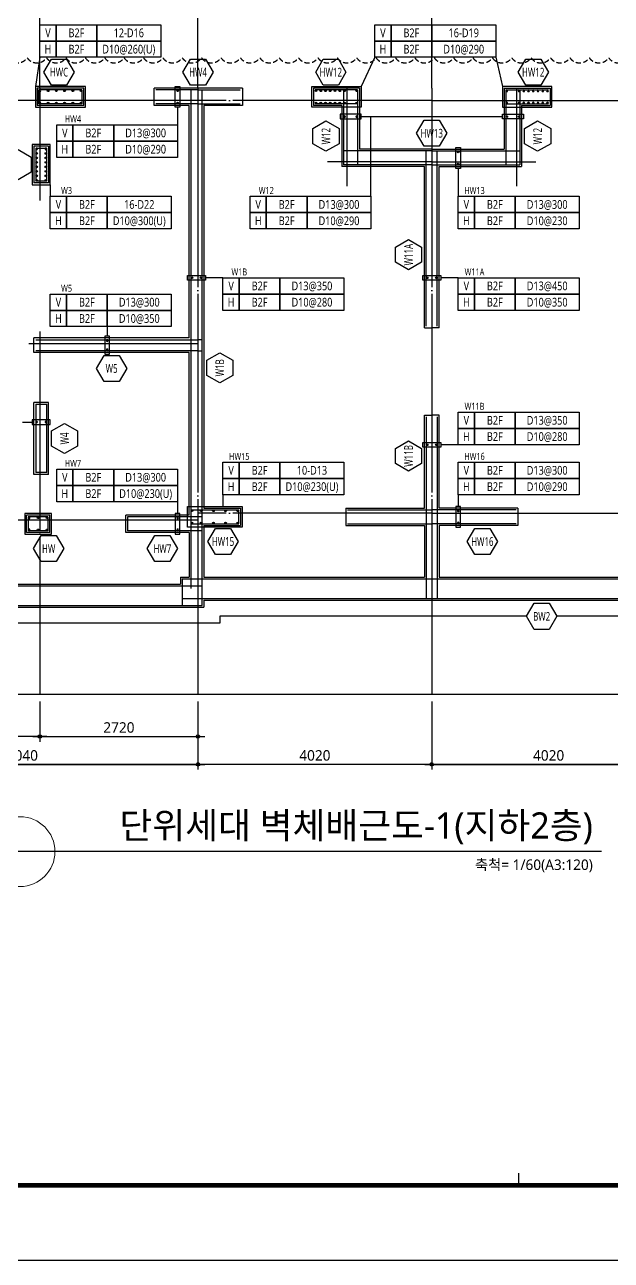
# Model space of a CAD drawing. Header units: millimetres. Extents: x 317501 to 2277231, y -321722 to 1186893.
# Drawn here: x 332461 to 342548, y -243884 to -222644 of the extents above; entities that cross this region are included whole.
import ezdxf
from ezdxf.enums import TextEntityAlignment as Align
from ezdxf.xclip import XClip

# ---------------------------------------------------------------- set-up
doc = ezdxf.new("R2010")
doc.units = ezdxf.units.MM
doc.header["$LTSCALE"] = 57
doc.header["$XCLIPFRAME"] = 0
for name, pattern in [('CEN', [62, 60, -1, 0, -1]), ('XS-벽체$0$CEN', [62, 60, -1, 0, -1]), ('XS-벽체$0$HID', [2.3, 1.5, -0.8])]:
    doc.linetypes.add(name, pattern=pattern)
doc.layers.get('Defpoints').update_dxf_attribs({"color": 145})
for name, color, linetype in [('BAR', 2, 'Continuous'), ('BARR', 1, 'Continuous'), ('BOX', 7, 'Continuous'), ('CEN', 1, 'CEN'), ('DIM', 7, 'Continuous'), ('FORM_고양장항A-1BL-S-성능$0$FORM', 7, 'Continuous'), ('LEADER', 7, 'Continuous'), ('M', 7, 'Continuous'), ('NAME-W', 4, 'Continuous'), ('TEXT-배근', 3, 'Continuous'), ('XS-벽체$0$BAR', 3, 'Continuous'), ('XS-벽체$0$CEN', 1, 'XS-벽체$0$CEN'), ('XS-벽체$0$WALL', 4, 'Continuous')]:
    doc.layers.add(name, color=color, linetype=linetype)
for name, color, linetype, plot in [('DEFPOINT', 144, 'Continuous', False), ('FORM_고양장항A-1BL-S-성능$0$DEFPOINT', 144, 'Continuous', False), ('XS-벽체$0$1215', 181, 'XS-벽체$0$HID', False)]:
    doc.layers.add(name, color=color, linetype=linetype, plot=plot)
doc.layers.add('TEXT', color=3, linetype='Continuous', lineweight=9)
doc.styles.add('맑은고딕', font='malgun.ttf')
doc.dimstyles.new('DIM_60', dxfattribs={"dimscale": 60, "dimtxt": 3, "dimasz": 1, "dimexe": 1.5, "dimexo": 2, "dimgap": 1, "dimtad": 1, "dimdec": 0, "dimzin": 0, "dimdsep": 46, "dimtxsty": '맑은고딕', "dimblk1": 'DIMDOT', "dimblk2": 'DIMDOT', "dimsah": 1, "dimcen": 0.09, "dimdle": 2, "dimclrd": 7, "dimclre": 7, "dimclrt": 3, "dimadec": 0, "dimazin": 0, "dimtfac": 1, "dimtdec": 0, "dimtix": 1, "dimtmove": 2, "dimatfit": 3, "dimldrblk": 'DIMDOT', "dimfxl": 0, "dimtolj": 1, "dimtzin": 0, "dimarcsym": 0})

# ---------------------------------------------------------------- blocks, each defined once
blk = doc.blocks.new('XS-벽체', base_point=(1093553, 0))
at = {"layer": 'XS-벽체$0$1215'}
blk.add_lwpolyline([(41067, 450863, -0.520567), (40734, 450863, -0.520567), (40400, 450863, -0.520567), (40067, 450863, -0.520567), (39734, 450863, -0.520567), (39400, 450863, -0.520567), (39067, 450863, -0.520567), (38734, 450863, -0.520567), (38400, 450863, -0.520567), (38067, 450863, -0.520567), (37734, 450863, -0.520567), (37400, 450863, -0.520567), (37067, 450863, -0.520567), (36734, 450863, -0.520567), (36400, 450863, -0.520567), (36067, 450863, -0.520567), (35734, 450863, -0.520567), (35400, 450863, -0.520567), (35067, 450863, -0.520567), (34734, 450863, -0.520567), (34400, 450863, -0.520567), (34067, 450863, -0.520567), (33734, 450863, -0.520567), (33400, 450863, -0.520567), (33067, 450863, -0.520567), (32734, 450863, -0.520567), (32400, 450863, -0.520567), (32067, 450863, -0.520567), (31734, 450863, -0.520567), (31400, 450863, -0.520567), (31067, 450863, -0.520567), (30734, 450863, -0.520567), (30400, 450863, -0.520567)], format="xyb", dxfattribs=at)
at = {"layer": 'XS-벽체$0$BAR'}
for p, q in [((31676, 450313), (30936, 450313)), ((33671, 450313), (32946, 450313)), ((33551, 441738), (33551, 450313)), ((33671, 450313), (34396, 450313)), ((33741, 441448), (33741, 450313)), ((36416, 450313), (35686, 450313)), ((36176, 450313), (36176, 449023)), ((36416, 450313), (36416, 449023)), ((38966, 450313), (39696, 450313)), ((38966, 450313), (38966, 449023)), ((39206, 450313), (39206, 449023)), ((31676, 450073), (30936, 450073)), ((33671, 450073), (32946, 450073)), ((33671, 450073), (34396, 450073)), ((36416, 450073), (35686, 450073)), ((38966, 450073), (39696, 450073)), ((30881, 449313), (30881, 448743)), ((31071, 448743), (31071, 449313)), ((37691, 449263), (36176, 449263)), ((37596, 446253), (37596, 449263)), ((37691, 449263), (39206, 449263)), ((37786, 446253), (37786, 449263)), ((37691, 449023), (36176, 449023)), ((37691, 449023), (39206, 449023)), ((30881, 446018), (33671, 446018)), ((33741, 446018), (33671, 446018)), ((33671, 445828), (30881, 445828)), ((33671, 445828), (33741, 445828)), ((30881, 444908), (30881, 443733)), ((31071, 443733), (31071, 444908)), ((37596, 444693), (37596, 441568)), ((37786, 444693), (37786, 441568)), ((33551, 443093), (34371, 443093)), ((36241, 443093), (37691, 443093)), ((39141, 443093), (37691, 443093)), ((31091, 442973), (30751, 442973)), ((33741, 442973), (32461, 442973)), ((31091, 442733), (30751, 442733)), ((33741, 442733), (32461, 442733)), ((33551, 442853), (34371, 442853)), ((36241, 442853), (37691, 442853)), ((39141, 442853), (37691, 442853)), ((33401, 441908), (33401, 441448)), ((33401, 441908), (45826, 441908)), ((21261, 441788), (33741, 441788)), ((21261, 441448), (33741, 441448)), ((33401, 441568), (61261, 441568))]:
    blk.add_line(p, q, dxfattribs=at)
at = {"layer": 'XS-벽체$0$CEN'}
for p, q in [((30951, 450343), (30951, 448408)), ((33671, 450343), (33671, 441538)), ((33671, 450343), (33671, 441418)), ((36231, 450343), (36231, 448658)), ((37691, 450343), (37691, 441538)), ((37691, 450343), (37691, 441538)), ((39151, 450343), (39151, 448658)), ((33671, 450128), (27631, 450128)), ((37691, 450128), (33671, 450128)), ((37691, 450128), (41711, 450128)), ((37691, 449078), (35901, 449078)), ((37691, 449078), (39481, 449078)), ((30951, 446158), (30951, 441418)), ((33671, 445948), (30761, 445948)), ((33671, 442918), (27631, 442918)), ((37691, 443038), (33671, 443038)), ((37691, 443038), (41711, 443038))]:
    blk.add_line(p, q, dxfattribs=at)
at = {"layer": 'XS-벽체$0$WALL'}
for p, q in [((30906, 450343), (30906, 450043)), ((31706, 450343), (30906, 450343)), ((31706, 450043), (31706, 450343)), ((32916, 450043), (32916, 450343)), ((33671, 450343), (32916, 450343)), ((34436, 450343), (33671, 450343)), ((34436, 450343), (34436, 450043)), ((36446, 450343), (35656, 450343)), ((35656, 450343), (35656, 450043)), ((36446, 450343), (36446, 449293)), ((38936, 450343), (39726, 450343)), ((38936, 450343), (38936, 449293)), ((39726, 450343), (39726, 450043)), ((367897, 398288), (367897, 450238)), ((31706, 450043), (30906, 450043)), ((33521, 450043), (32916, 450043)), ((33521, 446048), (33521, 450043)), ((33771, 450043), (33771, 443123)), ((34436, 450043), (33771, 450043)), ((36146, 450043), (35656, 450043)), ((36146, 450043), (36146, 448993)), ((39236, 450043), (39726, 450043)), ((39236, 450043), (39236, 448993)), ((30851, 449343), (30851, 448713)), ((31101, 449343), (30851, 449343)), ((31101, 449343), (31101, 448713)), ((37691, 449293), (36446, 449293)), ((37691, 449293), (38936, 449293)), ((37566, 448993), (36146, 448993)), ((37566, 446223), (37566, 448993)), ((37816, 446223), (37816, 448993)), ((37816, 448993), (39236, 448993)), ((31101, 448713), (30851, 448713)), ((33521, 446048), (30851, 446048)), ((30851, 445798), (30851, 446048)), ((37566, 446223), (37691, 446223)), ((37816, 446223), (37691, 446223)), ((33521, 445798), (30851, 445798)), ((33521, 443003), (33521, 445798)), ((30851, 443703), (30851, 444938)), ((31101, 444938), (30851, 444938)), ((31101, 443703), (31101, 444938)), ((37566, 443123), (37566, 444723)), ((37566, 444723), (37691, 444723)), ((37816, 444723), (37691, 444723)), ((37816, 443123), (37816, 444723)), ((31101, 443703), (30851, 443703)), ((33771, 443123), (34401, 443123)), ((34401, 443123), (34401, 442823)), ((36211, 443123), (37566, 443123)), ((36211, 443123), (36211, 442823)), ((39171, 443123), (37816, 443123)), ((39171, 443123), (39171, 442823)), ((31121, 443003), (30721, 443003)), ((30721, 442703), (30721, 443003)), ((31121, 442703), (31121, 443003)), ((32431, 442703), (32431, 443003)), ((33521, 443003), (32431, 443003)), ((31121, 442703), (30721, 442703)), ((33521, 442703), (32431, 442703)), ((33521, 442703), (33521, 441938)), ((33771, 442823), (33771, 441938)), ((33771, 442823), (34401, 442823)), ((36211, 442823), (37566, 442823)), ((37566, 442823), (37566, 441938)), ((39171, 442823), (37816, 442823)), ((37816, 442823), (37816, 441938)), ((27756, 441818), (33371, 441818)), ((33371, 441938), (33371, 441818)), ((33371, 441938), (33521, 441938)), ((33771, 441938), (37566, 441938)), ((37816, 441938), (41586, 441938)), ((21231, 441418), (33771, 441418)), ((33771, 441538), (33771, 441418)), ((33771, 441538), (45391, 441538))]:
    blk.add_line(p, q, dxfattribs=at)
blk = doc.blocks.new('DIMDOT')
at = {"layer": 'DIM', "linetype": 'Continuous'}
blk.add_line((-2, 0), (2, 0), dxfattribs=at)
for radius in [0.5, 0.25]:
    blk.add_circle((0, 0), radius, dxfattribs=at)
blk = doc.blocks.new('*D149')
at = {"layer": 'Defpoints', "color": 0, "linetype": 'Continuous', "transparency": 16777216}
for p in [(335441, -234159), (339461, -234159), (335441, -235359)]:
    blk.add_point(p, dxfattribs=at)
at = {"layer": 'DIM', "color": 7, "linetype": 'Continuous', "lineweight": -2, "transparency": 16777216}
for p, q in [((335441, -234279), (335441, -235449)), ((339461, -234279), (339461, -235449)), ((339401, -235359), (335501, -235359))]:
    blk.add_line(p, q, dxfattribs=at)
at = {"layer": 'DIM', "color": 7, "linetype": 'Continuous', "lineweight": -2, "transparency": 16777216, "xscale": 60, "yscale": 60, "zscale": 60, "rotation": 180}
blk.add_blockref('DIMDOT', (335441, -235359), dxfattribs=at)
at = {"layer": 'DIM', "color": 7, "linetype": 'Continuous', "lineweight": -2, "transparency": 16777216, "xscale": 60, "yscale": 60, "zscale": 60}
blk.add_blockref('DIMDOT', (339461, -235359), dxfattribs=at)
at = {"layer": 'DIM', "color": 3, "linetype": 'Continuous', "transparency": 16777216, "insert": (337451, -235206), "char_height": 180, "attachment_point": 5, "style": '맑은고딕'}
blk.add_mtext('\\A1;4020', dxfattribs=at)
blk = doc.blocks.new('*D150')
at = {"layer": 'Defpoints', "color": 0, "linetype": 'Continuous', "transparency": 16777216}
for p in [(339461, -234159), (343481, -234159), (343481, -235359)]:
    blk.add_point(p, dxfattribs=at)
at = {"layer": 'DIM', "color": 7, "linetype": 'Continuous', "lineweight": -2, "transparency": 16777216}
for p, q in [((339461, -234279), (339461, -235449)), ((343481, -234279), (343481, -235449)), ((339521, -235359), (343421, -235359))]:
    blk.add_line(p, q, dxfattribs=at)
at = {"layer": 'DIM', "color": 7, "linetype": 'Continuous', "lineweight": -2, "transparency": 16777216, "xscale": 60, "yscale": 60, "zscale": 60, "rotation": 180}
blk.add_blockref('DIMDOT', (339461, -235359), dxfattribs=at)
at = {"layer": 'DIM', "color": 7, "linetype": 'Continuous', "lineweight": -2, "transparency": 16777216, "xscale": 60, "yscale": 60, "zscale": 60}
blk.add_blockref('DIMDOT', (343481, -235359), dxfattribs=at)
at = {"layer": 'DIM', "color": 3, "linetype": 'Continuous', "transparency": 16777216, "insert": (341471, -235206), "char_height": 180, "attachment_point": 5, "style": '맑은고딕'}
blk.add_mtext('\\A1;4020', dxfattribs=at)
blk = doc.blocks.new('*D151')
at = {"layer": 'Defpoints', "color": 0, "linetype": 'Continuous', "transparency": 16777216}
for p in [(329401, -234159), (335441, -234159), (335441, -235359)]:
    blk.add_point(p, dxfattribs=at)
at = {"layer": 'DIM', "color": 7, "linetype": 'Continuous', "lineweight": -2, "transparency": 16777216}
for p, q in [((329401, -234279), (329401, -235449)), ((335441, -234279), (335441, -235449)), ((329461, -235359), (335381, -235359))]:
    blk.add_line(p, q, dxfattribs=at)
at = {"layer": 'DIM', "color": 7, "linetype": 'Continuous', "lineweight": -2, "transparency": 16777216, "xscale": 60, "yscale": 60, "zscale": 60, "rotation": 180}
blk.add_blockref('DIMDOT', (329401, -235359), dxfattribs=at)
at = {"layer": 'DIM', "color": 7, "linetype": 'Continuous', "lineweight": -2, "transparency": 16777216, "xscale": 60, "yscale": 60, "zscale": 60}
blk.add_blockref('DIMDOT', (335441, -235359), dxfattribs=at)
at = {"layer": 'DIM', "color": 3, "linetype": 'Continuous', "transparency": 16777216, "insert": (332421, -235206), "char_height": 180, "attachment_point": 5, "style": '맑은고딕'}
blk.add_mtext('\\A1;6040', dxfattribs=at)
blk = doc.blocks.new('*D152')
at = {"layer": 'Defpoints', "color": 0, "linetype": 'Continuous', "transparency": 16777216}
for p in [(332721, -234159), (335441, -234159), (335441, -234879)]:
    blk.add_point(p, dxfattribs=at)
at = {"layer": 'DIM', "color": 7, "linetype": 'Continuous', "lineweight": -2, "transparency": 16777216}
for p, q in [((332721, -234279), (332721, -234969)), ((335441, -234279), (335441, -234969)), ((332781, -234879), (335381, -234879))]:
    blk.add_line(p, q, dxfattribs=at)
at = {"layer": 'DIM', "color": 7, "linetype": 'Continuous', "lineweight": -2, "transparency": 16777216, "xscale": 60, "yscale": 60, "zscale": 60, "rotation": 180}
blk.add_blockref('DIMDOT', (332721, -234879), dxfattribs=at)
at = {"layer": 'DIM', "color": 7, "linetype": 'Continuous', "lineweight": -2, "transparency": 16777216, "xscale": 60, "yscale": 60, "zscale": 60}
blk.add_blockref('DIMDOT', (335441, -234879), dxfattribs=at)
at = {"layer": 'DIM', "color": 3, "linetype": 'Continuous', "transparency": 16777216, "insert": (334081, -234726), "char_height": 180, "attachment_point": 5, "style": '맑은고딕'}
blk.add_mtext('\\A1;2720', dxfattribs=at)
blk = doc.blocks.new('*D153')
at = {"layer": 'Defpoints', "color": 0, "linetype": 'Continuous', "transparency": 16777216}
for p in [(329401, -234159), (332721, -234159), (329401, -234879)]:
    blk.add_point(p, dxfattribs=at)
at = {"layer": 'DIM', "color": 7, "linetype": 'Continuous', "lineweight": -2, "transparency": 16777216}
for p, q in [((329401, -234279), (329401, -234969)), ((332721, -234279), (332721, -234969)), ((332661, -234879), (329461, -234879))]:
    blk.add_line(p, q, dxfattribs=at)
at = {"layer": 'DIM', "color": 7, "linetype": 'Continuous', "lineweight": -2, "transparency": 16777216, "xscale": 60, "yscale": 60, "zscale": 60, "rotation": 180}
blk.add_blockref('DIMDOT', (329401, -234879), dxfattribs=at)
at = {"layer": 'DIM', "color": 7, "linetype": 'Continuous', "lineweight": -2, "transparency": 16777216, "xscale": 60, "yscale": 60, "zscale": 60}
blk.add_blockref('DIMDOT', (332721, -234879), dxfattribs=at)
at = {"layer": 'DIM', "color": 3, "linetype": 'Continuous', "transparency": 16777216, "insert": (331061, -234726), "char_height": 180, "attachment_point": 5, "style": '맑은고딕'}
blk.add_mtext('\\A1;3320', dxfattribs=at)
blk = doc.blocks.new('BAR')
at = {"layer": 'BARR'}
h = blk.add_hatch(color=256, dxfattribs=at)
edge = h.paths.add_edge_path()
edge.add_arc((0, 0), 15, 0, 360)
blk.add_circle((0, 0), 15, dxfattribs=at)
blk = doc.blocks.new('FORM_고양장항A-1BL-S-성능')
at = {"layer": 'FORM_고양장항A-1BL-S-성능$0$DEFPOINT', "color": 1}
blk.add_line((391, 22), (391, 25), dxfattribs=at)
at = {"layer": 'FORM_고양장항A-1BL-S-성능$0$DEFPOINT'}
blk.add_lwpolyline([(0, 594), (0, 0), (841, 0), (841, 594), (0, 594)], dxfattribs=at)
at = {"layer": 'FORM_고양장항A-1BL-S-성능$0$FORM'}
for points in [[(25, 573), (25, 21), (757, 21), (757, 573)], [(26, 572), (26, 22), (756, 22), (756, 572)]]:
    blk.add_lwpolyline(points, close=True, dxfattribs=at)
at = {"layer": 'FORM_고양장항A-1BL-S-성능$0$FORM', "const_width": 1}
blk.add_lwpolyline([(25.5, 572.5), (25.5, 21.5), (756.5, 21.5), (756.5, 572.5)], close=True, dxfattribs=at)

msp = doc.modelspace()

# ---------------------------------------------------------------- linework, layer by layer
at = {"layer": 'BAR'}
for p, q in [((332705.9, -224004.1), (332705.9, -223764.1)), ((333445.9, -223764.1), (333445.9, -224004.1)), ((332650.9, -224764.1), (332840.9, -224764.1)), ((332840.9, -225334.1), (332650.9, -225334.1)), ((332650.9, -229169.1), (332840.9, -229169.1)), ((332840.9, -230344.1), (332650.9, -230344.1)), ((336140.9, -231224.1), (336140.9, -230984.1)), ((332520.9, -231104.1), (332520.9, -231344.1)), ((332860.9, -231104.1), (332860.9, -231344.1)), ((334230.9, -231104.1), (334230.9, -231344.1))]:
    msp.add_line(p, q, dxfattribs=at)
at = {"layer": 'BOX'}
for points in [[(333000.9, -222644.1), (333000.9, -222924.1), (332720.9, -222924.1), (332720.9, -222644.1)], [(333700.9, -222644.1), (333700.9, -222924.1), (333000.9, -222924.1), (333000.9, -222644.1)], [(334800.9, -222644.1), (334800.9, -222924.1), (333700.9, -222924.1), (333700.9, -222644.1)], [(338760.9, -222644.1), (338760.9, -222924.1), (338480.9, -222924.1), (338480.9, -222644.1)], [(339460.9, -222644.1), (339460.9, -222924.1), (338760.9, -222924.1), (338760.9, -222644.1)], [(340560.9, -222644.1), (340560.9, -222924.1), (339460.9, -222924.1), (339460.9, -222644.1)], [(333000.9, -222924.1), (333000.9, -223204.1), (332720.9, -223204.1), (332720.9, -222924.1)], [(333700.9, -222924.1), (333700.9, -223204.1), (333000.9, -223204.1), (333000.9, -222924.1)], [(334800.9, -222924.1), (334800.9, -223204.1), (333700.9, -223204.1), (333700.9, -222924.1)], [(338760.9, -222924.1), (338760.9, -223204.1), (338480.9, -223204.1), (338480.9, -222924.1)], [(339460.9, -222924.1), (339460.9, -223204.1), (338760.9, -223204.1), (338760.9, -222924.1)], [(340560.9, -222924.1), (340560.9, -223204.1), (339460.9, -223204.1), (339460.9, -222924.1)], [(333290.9, -224364.1), (333290.9, -224644.1), (333010.9, -224644.1), (333010.9, -224364.1)], [(333990.9, -224364.1), (333990.9, -224644.1), (333290.9, -224644.1), (333290.9, -224364.1)], [(335090.9, -224364.1), (335090.9, -224644.1), (333990.9, -224644.1), (333990.9, -224364.1)], [(333290.9, -224644.1), (333290.9, -224924.1), (333010.9, -224924.1), (333010.9, -224644.1)], [(333990.9, -224644.1), (333990.9, -224924.1), (333290.9, -224924.1), (333290.9, -224644.1)], [(335090.9, -224644.1), (335090.9, -224924.1), (333990.9, -224924.1), (333990.9, -224644.1)], [(333180.9, -225594.1), (333180.9, -225874.1), (332900.9, -225874.1), (332900.9, -225594.1)], [(333880.9, -225594.1), (333880.9, -225874.1), (333180.9, -225874.1), (333180.9, -225594.1)], [(334980.9, -225594.1), (334980.9, -225874.1), (333880.9, -225874.1), (333880.9, -225594.1)], [(336615.9, -225594.1), (336615.9, -225874.1), (336335.9, -225874.1), (336335.9, -225594.1)], [(337315.9, -225594.1), (337315.9, -225874.1), (336615.9, -225874.1), (336615.9, -225594.1)], [(338415.9, -225594.1), (338415.9, -225874.1), (337315.9, -225874.1), (337315.9, -225594.1)], [(340195.9, -225594.1), (340195.9, -225874.1), (339915.9, -225874.1), (339915.9, -225594.1)], [(340895.9, -225594.1), (340895.9, -225874.1), (340195.9, -225874.1), (340195.9, -225594.1)], [(341995.9, -225594.1), (341995.9, -225874.1), (340895.9, -225874.1), (340895.9, -225594.1)], [(333180.9, -225874.1), (333180.9, -226154.1), (332900.9, -226154.1), (332900.9, -225874.1)], [(333880.9, -225874.1), (333880.9, -226154.1), (333180.9, -226154.1), (333180.9, -225874.1)], [(334980.9, -225874.1), (334980.9, -226154.1), (333880.9, -226154.1), (333880.9, -225874.1)], [(336615.9, -225874.1), (336615.9, -226154.1), (336335.9, -226154.1), (336335.9, -225874.1)], [(337315.9, -225874.1), (337315.9, -226154.1), (336615.9, -226154.1), (336615.9, -225874.1)], [(338415.9, -225874.1), (338415.9, -226154.1), (337315.9, -226154.1), (337315.9, -225874.1)], [(340195.9, -225874.1), (340195.9, -226154.1), (339915.9, -226154.1), (339915.9, -225874.1)], [(340895.9, -225874.1), (340895.9, -226154.1), (340195.9, -226154.1), (340195.9, -225874.1)], [(341995.9, -225874.1), (341995.9, -226154.1), (340895.9, -226154.1), (340895.9, -225874.1)], [(336150.9, -226994.1), (336150.9, -227274.1), (335870.9, -227274.1), (335870.9, -226994.1)], [(336850.9, -226994.1), (336850.9, -227274.1), (336150.9, -227274.1), (336150.9, -226994.1)], [(337950.9, -226994.1), (337950.9, -227274.1), (336850.9, -227274.1), (336850.9, -226994.1)], [(340195.9, -226994.1), (340195.9, -227274.1), (339915.9, -227274.1), (339915.9, -226994.1)], [(340895.9, -226994.1), (340895.9, -227274.1), (340195.9, -227274.1), (340195.9, -226994.1)], [(341995.9, -226994.1), (341995.9, -227274.1), (340895.9, -227274.1), (340895.9, -226994.1)], [(333180.9, -227274.1), (333180.9, -227554.1), (332900.9, -227554.1), (332900.9, -227274.1)], [(333880.9, -227274.1), (333880.9, -227554.1), (333180.9, -227554.1), (333180.9, -227274.1)], [(334980.9, -227274.1), (334980.9, -227554.1), (333880.9, -227554.1), (333880.9, -227274.1)], [(336150.9, -227274.1), (336150.9, -227554.1), (335870.9, -227554.1), (335870.9, -227274.1)], [(336850.9, -227274.1), (336850.9, -227554.1), (336150.9, -227554.1), (336150.9, -227274.1)], [(337950.9, -227274.1), (337950.9, -227554.1), (336850.9, -227554.1), (336850.9, -227274.1)], [(340195.9, -227274.1), (340195.9, -227554.1), (339915.9, -227554.1), (339915.9, -227274.1)], [(340895.9, -227274.1), (340895.9, -227554.1), (340195.9, -227554.1), (340195.9, -227274.1)], [(341995.9, -227274.1), (341995.9, -227554.1), (340895.9, -227554.1), (340895.9, -227274.1)], [(333180.9, -227554.1), (333180.9, -227834.1), (332900.9, -227834.1), (332900.9, -227554.1)], [(333880.9, -227554.1), (333880.9, -227834.1), (333180.9, -227834.1), (333180.9, -227554.1)], [(334980.9, -227554.1), (334980.9, -227834.1), (333880.9, -227834.1), (333880.9, -227554.1)], [(340195.9, -229304.1), (340195.9, -229584.1), (339915.9, -229584.1), (339915.9, -229304.1)], [(340895.9, -229304.1), (340895.9, -229584.1), (340195.9, -229584.1), (340195.9, -229304.1)], [(341995.9, -229304.1), (341995.9, -229584.1), (340895.9, -229584.1), (340895.9, -229304.1)], [(340195.9, -229584.1), (340195.9, -229864.1), (339915.9, -229864.1), (339915.9, -229584.1)], [(340895.9, -229584.1), (340895.9, -229864.1), (340195.9, -229864.1), (340195.9, -229584.1)], [(341995.9, -229584.1), (341995.9, -229864.1), (340895.9, -229864.1), (340895.9, -229584.1)], [(336150.9, -230164.1), (336150.9, -230444.1), (335870.9, -230444.1), (335870.9, -230164.1)], [(336850.9, -230164.1), (336850.9, -230444.1), (336150.9, -230444.1), (336150.9, -230164.1)], [(337950.9, -230164.1), (337950.9, -230444.1), (336850.9, -230444.1), (336850.9, -230164.1)], [(340195.9, -230164.1), (340195.9, -230444.1), (339915.9, -230444.1), (339915.9, -230164.1)], [(340895.9, -230164.1), (340895.9, -230444.1), (340195.9, -230444.1), (340195.9, -230164.1)], [(341995.9, -230164.1), (341995.9, -230444.1), (340895.9, -230444.1), (340895.9, -230164.1)], [(333290.9, -230284.1), (333290.9, -230564.1), (333010.9, -230564.1), (333010.9, -230284.1)], [(333990.9, -230284.1), (333990.9, -230564.1), (333290.9, -230564.1), (333290.9, -230284.1)], [(335090.9, -230284.1), (335090.9, -230564.1), (333990.9, -230564.1), (333990.9, -230284.1)], [(336150.9, -230444.1), (336150.9, -230724.1), (335870.9, -230724.1), (335870.9, -230444.1)], [(336850.9, -230444.1), (336850.9, -230724.1), (336150.9, -230724.1), (336150.9, -230444.1)], [(337950.9, -230444.1), (337950.9, -230724.1), (336850.9, -230724.1), (336850.9, -230444.1)], [(340195.9, -230444.1), (340195.9, -230724.1), (339915.9, -230724.1), (339915.9, -230444.1)], [(340895.9, -230444.1), (340895.9, -230724.1), (340195.9, -230724.1), (340195.9, -230444.1)], [(341995.9, -230444.1), (341995.9, -230724.1), (340895.9, -230724.1), (340895.9, -230444.1)], [(333290.9, -230564.1), (333290.9, -230844.1), (333010.9, -230844.1), (333010.9, -230564.1)], [(333990.9, -230564.1), (333990.9, -230844.1), (333290.9, -230844.1), (333290.9, -230564.1)], [(335090.9, -230564.1), (335090.9, -230844.1), (333990.9, -230844.1), (333990.9, -230564.1)]]:
    msp.add_lwpolyline(points, close=True, dxfattribs=at)
at = {"layer": 'CEN'}
for p, q in [((332720.9, -223734.1), (332720.9, -212734.1)), ((335440.9, -223734.1), (335440.9, -212734.1)), ((339460.9, -223734.1), (339460.9, -212734.1)), ((339460.9, -232539.1), (339460.9, -234159.1)), ((332720.9, -232659.1), (332720.9, -234159.1)), ((335440.9, -232659.1), (335440.9, -234159.1))]:
    msp.add_line(p, q, dxfattribs=at)
at = {"layer": 'DEFPOINT'}
msp.add_line((342380.9, -236859.1), (331780.9, -236859.1), dxfattribs=at)
for points in [[(320060.9, -211534.1), (355285.9, -211534.1), (355285.9, -235359.1), (320060.9, -235359.1)], [(321860.9, -212734.1), (353485.9, -212734.1), (353485.9, -234159.1), (321860.9, -234159.1)]]:
    msp.add_lwpolyline(points, close=True, dxfattribs=at)
at = {"layer": 'LEADER'}
for p, q in [((332720.9, -223204.1), (332645.9, -223704.1)), ((338480.9, -223204.1), (338245.9, -223704.1)), ((340560.9, -223204.1), (340675.9, -223704.1)), ((335090.9, -224064.1), (335090.9, -224364.1)), ((338245.9, -224224.1), (340675.9, -224224.1)), ((338415.9, -225594.1), (338415.9, -224224.1)), ((339915.9, -225114.1), (339915.9, -225594.1)), ((332900.9, -225394.1), (332900.9, -225594.1)), ((335870.9, -226994.1), (335570.9, -226994.1)), ((339915.9, -226994.1), (339615.9, -226994.1)), ((333880.9, -227834.1), (333880.9, -227999.1)), ((332425.9, -229474.1), (332590.9, -229474.1)), ((339915.9, -229864.1), (339615.9, -229864.1)), ((335090.9, -230844.1), (335090.9, -231044.1)), ((335870.9, -230724.1), (335870.9, -230924.1)), ((339915.9, -230724.1), (339915.9, -230924.1))]:
    msp.add_line(p, q, dxfattribs=at)
for points in [[(333505.9, -223704.1), (332645.9, -223704.1), (332645.9, -224064.1), (333505.9, -224064.1)], [(335050.9, -223704.1), (335130.9, -223704.1), (335130.9, -224064.1), (335050.9, -224064.1)], [(337395.9, -223704.1), (338245.9, -223704.1), (338245.9, -224064.1), (337395.9, -224064.1)], [(341525.9, -223704.1), (340675.9, -223704.1), (340675.9, -224064.1), (341525.9, -224064.1)], [(338245.9, -224264.1), (338245.9, -224184.1), (337885.9, -224184.1), (337885.9, -224264.1)], [(340675.9, -224264.1), (340675.9, -224184.1), (341035.9, -224184.1), (341035.9, -224264.1)], [(332900.9, -224704.1), (332590.9, -224704.1), (332590.9, -225394.1), (332900.9, -225394.1)], [(339955.9, -225114.1), (339875.9, -225114.1), (339875.9, -224754.1), (339955.9, -224754.1)], [(335570.9, -226954.1), (335570.9, -227034.1), (335260.9, -227034.1), (335260.9, -226954.1)], [(339615.9, -226954.1), (339615.9, -227034.1), (339305.9, -227034.1), (339305.9, -226954.1)], [(333920.9, -227999.1), (333840.9, -227999.1), (333840.9, -228309.1), (333920.9, -228309.1)], [(332590.9, -229434.1), (332590.9, -229514.1), (332900.9, -229514.1), (332900.9, -229434.1)], [(339615.9, -229824.1), (339615.9, -229904.1), (339305.9, -229904.1), (339305.9, -229824.1)], [(332920.9, -231044.1), (332460.9, -231044.1), (332460.9, -231404.1), (332920.9, -231404.1)], [(335130.9, -231044.1), (335050.9, -231044.1), (335050.9, -231404.1), (335130.9, -231404.1)], [(335260.9, -230924.1), (336200.9, -230924.1), (336200.9, -231284.1), (335260.9, -231284.1)], [(339955.9, -230924.1), (339875.9, -230924.1), (339875.9, -231284.1), (339955.9, -231284.1)]]:
    msp.add_lwpolyline(points, close=True, dxfattribs=at)
for points in [[(347160.9, -232539.1), (346860.9, -232814.1), (341610.7, -232814.1)], [(341091.1, -232814.1), (335815.9, -232814.1), (335815.9, -232934.1), (329660.7, -232934.1)]]:
    msp.add_lwpolyline(points, dxfattribs=at)
at = {"layer": 'M'}
for points in [[(332921, -223684.1), (332791.1, -223459.1), (332921, -223234.1), (333180.8, -223234.1), (333310.7, -223459.1), (333180.8, -223684.1)], [(335311, -223684.1), (335181.1, -223459.1), (335311, -223234.1), (335570.8, -223234.1), (335700.7, -223459.1), (335570.8, -223684.1)], [(337596, -223684.1), (337466.1, -223459.1), (337596, -223234.1), (337855.8, -223234.1), (337985.7, -223459.1), (337855.8, -223684.1)], [(341076, -223684.1), (340946.1, -223459.1), (341076, -223234.1), (341335.8, -223234.1), (341465.7, -223459.1), (341335.8, -223684.1)], [(339331, -224734.1), (339201.1, -224509.1), (339331, -224284.1), (339590.8, -224284.1), (339720.7, -224509.1), (339590.8, -224734.1)], [(337865.9, -224689), (337640.9, -224818.9), (337415.9, -224689), (337415.9, -224429.2), (337640.9, -224299.2), (337865.9, -224429.2)], [(341505.9, -224689), (341280.9, -224818.9), (341055.9, -224689), (341055.9, -224429.2), (341280.9, -224299.2), (341505.9, -224429.2)], [(332570.9, -225179), (332345.9, -225308.9), (332120.9, -225179), (332120.9, -224919.2), (332345.9, -224789.2), (332570.9, -224919.2)], [(339285.9, -226726.5), (339060.9, -226856.4), (338835.9, -226726.5), (338835.9, -226466.7), (339060.9, -226336.7), (339285.9, -226466.7)], [(333826, -228779.1), (333696.1, -228554.1), (333826, -228329.1), (334085.8, -228329.1), (334215.7, -228554.1), (334085.8, -228779.1)], [(336040.9, -228671.9), (335815.9, -228801.8), (335590.9, -228671.9), (335590.9, -228412.1), (335815.9, -228282.2), (336040.9, -228412.1)], [(333370.9, -229886.5), (333145.9, -230016.4), (332920.9, -229886.5), (332920.9, -229626.7), (333145.9, -229496.7), (333370.9, -229626.7)], [(339285.9, -230186.5), (339060.9, -230316.4), (338835.9, -230186.5), (338835.9, -229926.7), (339060.9, -229796.7), (339285.9, -229926.7)], [(332743.4, -231874.1), (332613.5, -231649.1), (332743.4, -231424.1), (333003.2, -231424.1), (333133.1, -231649.1), (333003.2, -231874.1)], [(334698.5, -231874.1), (334568.6, -231649.1), (334698.5, -231424.1), (334958.3, -231424.1), (335088.2, -231649.1), (334958.3, -231874.1)], [(335741, -231754.1), (335611.1, -231529.1), (335741, -231304.1), (336000.8, -231304.1), (336130.7, -231529.1), (336000.8, -231754.1)], [(340200.8, -231754.1), (340070.9, -231529.1), (340200.8, -231304.1), (340460.7, -231304.1), (340590.6, -231529.1), (340460.7, -231754.1)], [(341221, -233039.1), (341091.1, -232814.1), (341221, -232589.1), (341480.8, -232589.1), (341610.7, -232814.1), (341480.8, -233039.1)]]:
    msp.add_lwpolyline(points, close=True, dxfattribs=at)
at = {"layer": 'TEXT'}
msp.add_line((332980.9, -236859.1), (342380.9, -236859.1), dxfattribs=at)
msp.add_circle((332380.9, -236859.1), 600, dxfattribs=at)

# ---------------------------------------------------------------- block references
at = {"xscale": 60, "yscale": 60, "zscale": 60}
msp.add_blockref('FORM_고양장항A-1BL-S-성능', (317500.9, -243884.1), dxfattribs=at)
ref = msp.add_blockref('XS-벽체', (1395322.8, -674076.6))
XClip(ref).set_block_clipping_path([(20090.6265650072, 439917.5453104111), (51715.6265649986, 461342.5453104091)])
ref = msp.add_blockref('XS-벽체', (-63956.6, -956644.7), dxfattribs=dict(rotation=270))
XClip(ref).set_block_clipping_path([(355331.8382743184, 440397.5453104071), (369896.8382743168, 470357.5453103984)])
at = {"layer": 'BARR', "xscale": -1}
for p, rotation in [((332720.9, -223779.1), 180), ((340750.9, -223779.1), 270.0000000000026), ((340960.9, -223779.1), 270.0000000000026), ((341042.6, -223779.1), 270.0000000000026), ((341124.3, -223779.1), 270.0000000000026), ((341205.9, -223779.1), 270.0000000000026), ((341287.6, -223779.1), 270.0000000000026), ((341369.3, -223779.1), 270.0000000000026), ((341450.9, -223779.1), 270.0000000000026), ((332720.9, -223989.1), 180), ((340750.9, -223989.1), 270.0000000000026), ((340960.9, -223989.1), 270.0000000000026), ((341042.6, -223989.1), 270.0000000000026), ((341124.3, -223989.1), 270.0000000000026), ((341205.9, -223989.1), 270.0000000000026), ((341287.6, -223989.1), 270.0000000000026), ((341369.3, -223989.1), 270.0000000000026), ((341450.9, -223989.1), 270.0000000000026), ((337960.9, -224224.1), 180), ((338170.9, -224224.1), 180), ((332665.9, -224779.1), 180), ((332825.9, -224779.1), 180), ((333880.9, -228074.1), 270.0000000000006), ((333880.9, -228234.1), 270.0000000000006), ((339915.9, -230999.1), 270.0000000000006), ((332535.9, -231119.1), 180), ((335090.9, -231119.1), 270.0000000000006), ((339915.9, -231209.1), 270.0000000000006), ((332535.9, -231329.1), 180), ((335090.9, -231329.1), 270.0000000000006)]:
    msp.add_blockref('BAR', p, dxfattribs=dict(at, rotation=rotation))
at = {"layer": 'BARR'}
for p, rotation in [((332862.9, -223779.1), 179.9999999999989), ((333004.9, -223779.1), 179.9999999999989), ((333146.9, -223779.1), 179.9999999999989), ((333288.9, -223779.1), 179.9999999999989), ((333430.9, -223779.1), 179.9999999999989), ((335090.9, -223779.1), 89.99999999999933), ((337470.9, -223779.1), 89.99999999999736), ((337552.6, -223779.1), 89.99999999999736), ((337634.3, -223779.1), 89.99999999999736), ((337715.9, -223779.1), 89.99999999999736), ((337797.6, -223779.1), 89.99999999999736), ((337879.3, -223779.1), 89.99999999999736), ((337960.9, -223779.1), 89.99999999999736), ((338170.9, -223779.1), 89.99999999999736), ((332862.9, -223989.1), 179.9999999999989), ((333004.9, -223989.1), 179.9999999999989), ((333146.9, -223989.1), 179.9999999999989), ((333288.9, -223989.1), 179.9999999999989), ((333430.9, -223989.1), 179.9999999999989), ((335090.9, -223989.1), 89.99999999999933), ((337470.9, -223989.1), 89.99999999999736), ((337552.6, -223989.1), 89.99999999999736), ((337634.3, -223989.1), 89.99999999999736), ((337715.9, -223989.1), 89.99999999999736), ((337797.6, -223989.1), 89.99999999999736), ((337879.3, -223989.1), 89.99999999999736), ((337960.9, -223989.1), 89.99999999999736), ((338170.9, -223989.1), 89.99999999999736), ((340750.9, -224224.1), 179.9999999999993), ((340960.9, -224224.1), 179.9999999999993), ((339915.9, -224829.1), 269.9999999999993), ((339915.9, -225039.1), 269.9999999999993), ((335335.9, -230999.1), 180), ((335495.9, -230999.1), 180), ((335705.9, -230999.1), 180), ((335915.9, -230999.1), 180), ((336125.9, -230999.1), 180), ((332690.9, -231119.1), 180), ((332845.9, -231119.1), 180), ((335335.9, -231209.1), 180), ((335495.9, -231209.1), 180), ((335705.9, -231209.1), 180), ((335915.9, -231209.1), 180), ((336125.9, -231209.1), 180), ((332690.9, -231329.1), 180), ((332845.9, -231329.1), 180)]:
    msp.add_blockref('BAR', p, dxfattribs=dict(at, rotation=rotation))
for p in [(332665.9, -224856.2), (332665.9, -224933.3), (332825.9, -224856.2), (332825.9, -224933.3), (332665.9, -225010.5), (332665.9, -225087.6), (332825.9, -225010.5), (332825.9, -225087.6), (332665.9, -225164.8), (332665.9, -225241.9), (332665.9, -225319.1), (332825.9, -225164.8), (332825.9, -225241.9), (332825.9, -225319.1), (335335.9, -226994.1), (335495.9, -226994.1), (339380.9, -226994.1), (339540.9, -226994.1), (339380.9, -229864.1), (339540.9, -229864.1)]:
    msp.add_blockref('BAR', p, dxfattribs=at)
at = {"layer": 'BARR', "xscale": -1}
for p in [(332665.9, -229474.1), (332825.9, -229474.1)]:
    msp.add_blockref('BAR', p, dxfattribs=at)

# ---------------------------------------------------------------- texts
at = {"layer": 'NAME-W', "style": '맑은고딕', "width": 0.7}
for s, p in [('HWC', (333050.9, -223459.1)), ('HW4', (335440.9, -223459.1)), ('HW12', (337725.9, -223459.1)), ('HW12', (341205.9, -223459.1)), ('HW13', (339460.9, -224509.1)), ('W5', (333955.9, -228554.1)), ('HW15', (335870.9, -231529.1)), ('HW16', (340330.7, -231529.1)), ('HW', (332873.3, -231649.1)), ('HW7', (334828.4, -231649.1)), ('BW2', (341350.9, -232814.1))]:
    msp.add_text(s, height=150, dxfattribs=at).set_placement(p, align=Align.MIDDLE)
for s, p in [('W12', (337640.9, -224559.1)), ('W12', (341280.9, -224559.1)), ('W11A', (339060.9, -226596.6)), ('W1B', (335815.9, -228542)), ('W4', (333145.9, -229756.6)), ('W11B', (339060.9, -230056.6))]:
    msp.add_text(s, height=150, rotation=90, dxfattribs=at).set_placement(p, align=Align.MIDDLE)
at = {"layer": 'TEXT', "style": '맑은고딕'}
for s, height, p in [('단위세대 벽체배근도-1(지하2층)', 450, (342230.9, -236409.1)), ('축척= 1/60(A3:120)', 180, (342230.9, -237084.1))]:
    msp.add_text(s, height=height, dxfattribs=at).set_placement(p, align=Align.MIDDLE_RIGHT)
at = {"layer": 'TEXT-배근', "style": '맑은고딕', "width": 0.8}
for s, p in [('V', (332860.9, -222784.1)), ('B2F', (333350.9, -222784.1)), ('12-D16', (334250.9, -222784.1)), ('V', (338620.9, -222784.1)), ('B2F', (339110.9, -222784.1)), ('16-D19', (340010.9, -222784.1)), ('H', (332860.9, -223064.1)), ('B2F', (333350.9, -223064.1)), ('D10@260(U)', (334250.9, -223064.1)), ('H', (338620.9, -223064.1)), ('B2F', (339110.9, -223064.1)), ('D10@290', (340010.9, -223064.1)), ('V', (333150.9, -224504.1)), ('B2F', (333640.9, -224504.1)), ('D13@300', (334540.9, -224504.1)), ('H', (333150.9, -224784.1)), ('B2F', (333640.9, -224784.1)), ('D10@290', (334540.9, -224784.1)), ('V', (333040.9, -225734.1)), ('B2F', (333530.9, -225734.1)), ('16-D22', (334430.9, -225734.1)), ('V', (336475.9, -225734.1)), ('B2F', (336965.9, -225734.1)), ('D13@300', (337865.9, -225734.1)), ('V', (340055.9, -225734.1)), ('B2F', (340545.9, -225734.1)), ('D13@300', (341445.9, -225734.1)), ('H', (333040.9, -226014.1)), ('B2F', (333530.9, -226014.1)), ('D10@300(U)', (334430.9, -226014.1)), ('H', (336475.9, -226014.1)), ('B2F', (336965.9, -226014.1)), ('D10@290', (337865.9, -226014.1)), ('H', (340055.9, -226014.1)), ('B2F', (340545.9, -226014.1)), ('D10@230', (341445.9, -226014.1)), ('V', (336010.9, -227134.1)), ('B2F', (336500.9, -227134.1)), ('D13@350', (337400.9, -227134.1)), ('V', (340055.9, -227134.1)), ('B2F', (340545.9, -227134.1)), ('D13@450', (341445.9, -227134.1)), ('V', (333040.9, -227414.1)), ('B2F', (333530.9, -227414.1)), ('D13@300', (334430.9, -227414.1)), ('H', (336010.9, -227414.1)), ('B2F', (336500.9, -227414.1)), ('D10@280', (337400.9, -227414.1)), ('H', (340055.9, -227414.1)), ('B2F', (340545.9, -227414.1)), ('D10@350', (341445.9, -227414.1)), ('H', (333040.9, -227694.1)), ('B2F', (333530.9, -227694.1)), ('D10@350', (334430.9, -227694.1)), ('V', (340055.9, -229444.1)), ('B2F', (340545.9, -229444.1)), ('D13@350', (341445.9, -229444.1)), ('H', (340055.9, -229724.1)), ('B2F', (340545.9, -229724.1)), ('D10@280', (341445.9, -229724.1)), ('V', (336010.9, -230304.1)), ('B2F', (336500.9, -230304.1)), ('10-D13', (337400.9, -230304.1)), ('V', (340055.9, -230304.1)), ('B2F', (340545.9, -230304.1)), ('D13@300', (341445.9, -230304.1)), ('V', (333150.9, -230424.1)), ('B2F', (333640.9, -230424.1)), ('D13@300', (334540.9, -230424.1)), ('H', (333150.9, -230704.1)), ('B2F', (333640.9, -230704.1)), ('D10@230(U)', (334540.9, -230704.1)), ('H', (336010.9, -230584.1)), ('B2F', (336500.9, -230584.1)), ('D10@230(U)', (337400.9, -230584.1)), ('H', (340055.9, -230584.1)), ('B2F', (340545.9, -230584.1)), ('D10@290', (341445.9, -230584.1))]:
    msp.add_text(s, height=150, dxfattribs=at).set_placement(p, align=Align.MIDDLE_CENTER)
at = {"layer": 'TEXT-배근', "color": 2, "style": '맑은고딕', "width": 0.8}
for s, p in [('HW4', (333290.9, -224264.1)), ('W3', (333180.9, -225494.1)), ('W12', (336615.9, -225494.1)), ('HW13', (340195.9, -225494.1)), ('W1B', (336150.9, -226894.1)), ('W11A', (340195.9, -226894.1)), ('W5', (333180.9, -227174.1)), ('W11B', (340195.9, -229204.1)), ('HW15', (336150.9, -230064.1)), ('HW16', (340195.9, -230064.1)), ('HW7', (333290.9, -230184.1))]:
    msp.add_text(s, height=120, dxfattribs=at).set_placement(p, align=Align.MIDDLE_CENTER)

# ---------------------------------------------------------------- dimensions: what is measured, and where the dimension line sits
at = {"layer": 'DIM', "linetype": 'Continuous'}
for base, p1, p2, picture, middle in [((335440.9, -235359.1), (329400.9, -234159.1), (335440.9, -234159.1), '*D151', (332420.9, -235206.1)), ((335440.9, -234879.1), (332720.9, -234159.1), (335440.9, -234159.1), '*D152', (334080.9, -234726.1)), ((343480.9, -235359.1), (339460.9, -234159.1), (343480.9, -234159.1), '*D150', (341470.9, -235206.1))]:
    dim = msp.add_linear_dim(base=base, p1=p1, p2=p2, dimstyle='DIM_60', dxfattribs=at)
    dim.commit()
    dim.dimension.update_dxf_attribs({"geometry": picture, "text_midpoint": middle})
for base, p1, p2, picture, middle in [((329400.9, -234879.1), (332720.9, -234159.1), (329400.9, -234159.1), '*D153', (331060.9, -234726.1)), ((335440.9, -235359.1), (339460.9, -234159.1), (335440.9, -234159.1), '*D149', (337450.9, -235206.1))]:
    dim = msp.add_linear_dim(base=base, p1=p1, p2=p2, angle=180, dimstyle='DIM_60', dxfattribs=at)
    dim.commit()
    dim.dimension.update_dxf_attribs({"geometry": picture, "text_midpoint": middle})

doc.saveas('drawing.dxf')
